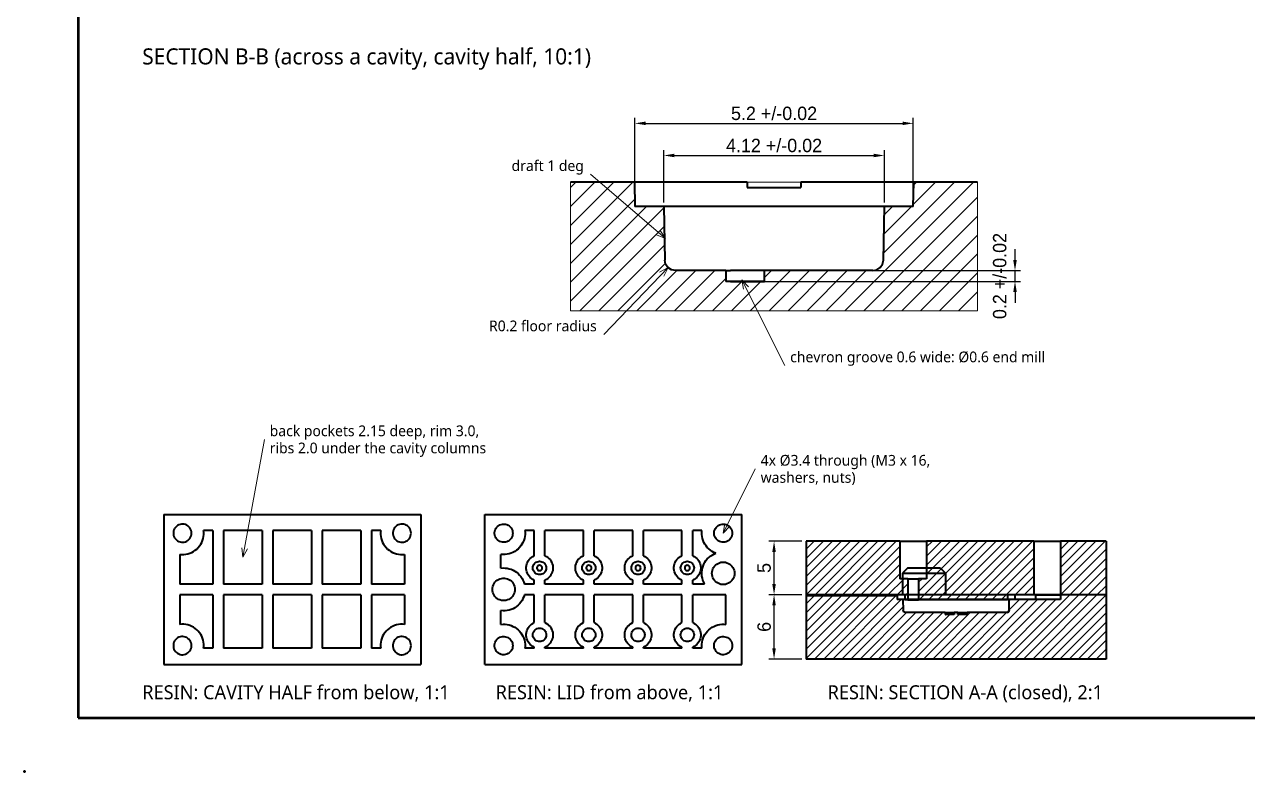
# Model space of a CAD drawing. Header units: millimetres. Extents: x 0 to 420, y 0 to 297.
# Drawn here: x 0 to 228.4, y 0 to 139.5 of the extents above; entities that cross this region are included whole.
import ezdxf

# ---------------------------------------------------------------- set-up
doc = ezdxf.new("R2010")
doc.units = ezdxf.units.MM
for name, color, linetype, lineweight in [('BORDER', 7, 'Continuous', 50), ('DIM', 5, 'Continuous', 13), ('HATCH', 8, 'Continuous', 9), ('TEXT', 7, 'Continuous', 18), ('VISIBLE', 7, 'Continuous', 35)]:
    doc.layers.add(name, color=color, linetype=linetype, lineweight=lineweight)
doc.styles.add('OpenSans', font='OpenSans-Regular.ttf')
doc.dimstyles.new('FK', dxfattribs={"dimtxt": 2.5, "dimasz": 2, "dimexe": 1, "dimexo": 0.8, "dimgap": 0.6, "dimtad": 1, "dimdec": 3, "dimlfac": 0.5, "dimdsep": 46, "dimcen": 2.5, "dimclrd": 5, "dimclre": 5, "dimclrt": 7, "dimazin": 3, "dimtfac": 1, "dimtmove": 0, "dimatfit": 3})
doc.dimstyles.new('FK10', dxfattribs={"dimtxt": 2.5, "dimasz": 2, "dimexe": 1, "dimexo": 0.8, "dimgap": 0.6, "dimtad": 1, "dimdec": 3, "dimlfac": 0.1, "dimdsep": 46, "dimcen": 2.5, "dimclrd": 5, "dimclre": 5, "dimclrt": 7, "dimazin": 3, "dimtfac": 1, "dimtmove": 0, "dimatfit": 3})

msp = doc.modelspace()

# ---------------------------------------------------------------- linework, layer by layer
at = {"layer": 'BORDER'}
msp.add_lwpolyline([(10, 10), (410, 10), (410, 287), (10, 287)], close=True, dxfattribs=at)
msp.add_point((0, 0), dxfattribs=at)
at = {"layer": 'DIM'}
for p, q in [((119.7, 99.5), (105.7, 111.5)), ((119.7, 99.5), (118.7406, 101.023)), ((119.7, 99.5), (118.0482, 100.2152)), ((120.1952, 94.0858), (108.1952, 81.5858)), ((120.1952, 94.0858), (118.6206, 93.2137)), ((120.1952, 94.0858), (119.3881, 92.4769)), ((134, 91.8), (142, 75.8)), ((134, 91.8), (134.2933, 90.024)), ((134, 91.8), (135.2448, 90.4998)), ((40.8, 40), (44.8, 62)), ((130.5, 44.5), (136.5, 56.5)), ((130.5, 44.5), (130.7933, 46.276)), ((130.5, 44.5), (131.7448, 45.8002)), ((40.8, 40), (40.5843, 41.787)), ((40.8, 40), (41.631, 41.5967))]:
    msp.add_line(p, q, dxfattribs=at)
at = {"layer": 'HATCH'}
for p, q in [((102, 98.4023), (113.5977, 110)), ((102, 101.9379), (110.0621, 110)), ((102, 105.4734), (106.5266, 110)), ((102, 109.0089), (102.9911, 110)), ((153.2373, 86), (177.2373, 110)), ((160.4472, 96.7454), (173.7017, 110)), ((166.0059, 105.8397), (170.1662, 110)), ((166.0687, 109.4381), (166.6307, 110)), ((102, 94.8668), (113.9766, 106.8433)), ((102, 91.3313), (116.1687, 105.5)), ((102, 87.7957), (119.4052, 105.2009)), ((156.7728, 86), (178, 107.2272)), ((160.51, 100.3438), (165.6662, 105.5)), ((160.5728, 103.9421), (162.1307, 105.5)), ((160.3084, 86), (178, 103.6916)), ((103.7398, 86), (119.4659, 101.7261)), ((107.2753, 86), (119.5265, 98.2512)), ((163.8439, 86), (178, 100.1561)), ((167.3794, 86), (178, 96.6206)), ((110.8109, 86), (119.73, 94.9191)), ((114.3464, 86), (121.8464, 93.5)), ((117.8819, 86), (125.3819, 93.5)), ((121.4175, 86), (128.9175, 93.5)), ((124.953, 86), (131, 92.047)), ((128.4885, 86), (133.9885, 91.5)), ((132.0241, 86), (137.5241, 91.5)), ((135.5596, 86), (143.0596, 93.5)), ((138.2426, 92.2186), (139.5241, 93.5)), ((139.0951, 86), (146.5951, 93.5)), ((142.6307, 86), (150.1307, 93.5)), ((146.1662, 86), (153.6662, 93.5)), ((149.7017, 86), (157.2017, 93.5)), ((170.915, 86), (178, 93.085)), ((174.4505, 86), (178, 89.5495)), ((177.986, 86), (178, 86.014)), ((146, 33.0014), (155.9986, 43)), ((146, 34.6985), (154.3015, 43)), ((146, 36.3955), (152.6045, 43)), ((146, 38.0926), (150.9074, 43)), ((146, 39.7897), (149.2103, 43)), ((146, 41.4867), (147.5133, 43)), ((147.6956, 33), (157.6956, 43)), ((149.3927, 33), (159.3927, 43)), ((151.0897, 33), (161.0897, 43)), ((152.7868, 33), (162.7868, 43)), ((154.4839, 33), (163.5, 42.0161)), ((167, 33.6368), (176.3632, 43)), ((167.1203, 32.06), (178.0603, 43)), ((168.5, 36.8338), (174.6662, 43)), ((168.5, 38.5309), (172.9691, 43)), ((168.5, 40.2279), (171.2721, 43)), ((168.5, 41.925), (169.575, 43)), ((168.8174, 32.06), (179.7574, 43)), ((170.5144, 32.06), (181.4544, 43)), ((172.2115, 32.06), (183.1515, 43)), ((173.9085, 32.06), (184.8485, 43)), ((175.6056, 32.06), (186.5456, 43)), ((177.3026, 32.06), (188.2426, 43)), ((178.9997, 32.06), (188.5, 41.5603)), ((193.5, 34.6809), (201.8191, 43)), ((193.5, 36.378), (200.122, 43)), ((193.5, 38.075), (198.425, 43)), ((193.5, 39.7721), (196.7279, 43)), ((193.5, 41.4691), (195.0309, 43)), ((193.5161, 33), (202, 41.4839)), ((156.1809, 33), (163.5, 40.3191)), ((180.6968, 32.06), (188.5, 39.8632)), ((195.2132, 33), (202, 39.7868)), ((157.878, 33), (163.5, 38.622)), ((159.575, 33), (163.5, 36.925)), ((182.3938, 32.06), (188.5, 38.1662)), ((196.9103, 33), (202, 38.0897)), ((161.2721, 33), (164.2721, 36)), ((162.9691, 33), (165, 35.0309)), ((167, 35.3338), (167.6662, 36)), ((185.0309, 33), (188.5, 36.4691)), ((186.7279, 33), (188.5, 34.7721)), ((198.6073, 33), (202, 36.3927)), ((200.3044, 33), (202, 34.6956)), ((146, 21.122), (157.678, 32.8)), ((146, 22.8191), (155.9809, 32.8)), ((146, 24.5161), (154.2839, 32.8)), ((146, 26.2132), (152.5868, 32.8)), ((146, 27.9103), (150.8897, 32.8)), ((146, 29.6073), (149.1927, 32.8)), ((146, 31.3044), (147.4956, 32.8)), ((147.575, 21), (159.375, 32.8)), ((149.2721, 21), (161.0721, 32.8)), ((150.9691, 21), (162.7691, 32.8)), ((152.6662, 21), (163.7662, 32.1)), ((164.4, 32.7338), (165, 33.3338)), ((176.425, 21), (187.525, 32.1)), ((178.122, 21), (189.222, 32.1)), ((179.8191, 21), (190.9191, 32.1)), ((181.5161, 21), (192.6161, 32.1)), ((183.2132, 21), (195.2132, 33)), ((183.8861, 30.1582), (185.8279, 32.1)), ((183.9163, 31.8854), (184.1309, 32.1)), ((184.9103, 21), (196.9103, 33)), ((186.6073, 21), (198.6073, 33)), ((188.3044, 21), (200.3044, 33)), ((188.425, 33), (188.5, 33.075)), ((190.0014, 21), (202, 32.9986)), ((193.5, 32.9839), (193.5161, 33)), ((154.3632, 21), (164.1037, 30.7405)), ((156.0603, 21), (164.7603, 29.7)), ((157.7574, 21), (166.4574, 29.7)), ((159.4544, 21), (168.1544, 29.7)), ((161.1515, 21), (169.8515, 29.7)), ((162.8485, 21), (171.5485, 29.7)), ((167.9397, 21), (176.6397, 29.7)), ((169.6368, 21), (178.3368, 29.7)), ((171.3338, 21), (180.0338, 29.7)), ((173.0309, 21), (181.7309, 29.7)), ((174.7279, 21), (183.4279, 29.7)), ((191.6985, 21), (202, 31.3015)), ((164.5456, 21), (172.8456, 29.3)), ((166.2426, 21), (174.5426, 29.3)), ((193.3955, 21), (202, 29.6045)), ((195.0926, 21), (202, 27.9074)), ((196.7897, 21), (202, 26.2103)), ((198.4867, 21), (202, 24.5133)), ((200.1838, 21), (202, 22.8162)), ((201.8808, 21), (202, 21.1192))]:
    msp.add_line(p, q, dxfattribs=at)
msp.add_lwpolyline([(102, 86), (178, 86), (178, 110), (102, 110)], close=True, dxfattribs=at)
at = {"layer": 'VISIBLE'}
for points in [[(113.9215, 110), (102, 110)], [(113.9215, 110), (114, 105.5)], [(134, 110), (131.7519, 110), (129.5321, 110), (127.3685, 110), (125.2882, 110), (123.3176, 110), (121.4812, 110), (119.8023, 110), (118.302, 110), (116.999, 110), (115.9099, 110), (115.0482, 110), (114.4249, 110), (114.0477, 110), (113.9215, 110)], [(135, 110), (134, 110)], [(135, 110), (135, 109)], [(146, 110), (145, 110)], [(145, 110), (145, 109)], [(166.0785, 110), (165.9523, 110), (165.5751, 110), (164.9518, 110), (164.0901, 110), (163.001, 110), (161.698, 110), (160.1977, 110), (158.5188, 110), (156.6824, 110), (154.7118, 110), (152.6315, 110), (150.4679, 110), (148.2481, 110), (146, 110)], [(166, 105.5), (166.0785, 110)], [(178, 110), (166.0785, 110)], [(135, 109), (145, 109)], [(119.4, 105.5), (114, 105.5)], [(119.4, 105.5), (119.5752, 95.4651)], [(134, 105.5), (132.3653, 105.5), (130.7512, 105.5), (129.1779, 105.5), (127.6653, 105.5), (126.2323, 105.5), (124.897, 105.5), (123.6762, 105.5), (122.5853, 105.5), (121.6378, 105.5), (120.8459, 105.5), (120.2193, 105.5), (119.7661, 105.5), (119.4918, 105.5), (119.4, 105.5)], [(146, 105.5), (134, 105.5)], [(160.6, 105.5), (160.5082, 105.5), (160.2339, 105.5), (159.7807, 105.5), (159.1541, 105.5), (158.3622, 105.5), (157.4147, 105.5), (156.3238, 105.5), (155.103, 105.5), (153.7677, 105.5), (152.3347, 105.5), (150.8221, 105.5), (149.2488, 105.5), (147.6347, 105.5), (146, 105.5)], [(160.4248, 95.4651), (160.6, 105.5)], [(166, 105.5), (160.6, 105.5)], [(121.5749, 93.5), (120.8176, 93.6489), (120.173, 94.0735), (119.7373, 94.7105), (119.5752, 95.4651)], [(158.4251, 93.5), (159.1824, 93.6489), (159.827, 94.0735), (160.2627, 94.7105), (160.4248, 95.4651)], [(131, 93.5), (121.5749, 93.5)], [(131, 93.5), (131, 91.5)], [(131, 93.5), (131.0047, 93.5), (131.0189, 93.5), (131.0424, 93.5), (131.0752, 93.5), (131.1172, 93.5), (131.1684, 93.5), (131.2284, 93.5), (131.2971, 93.5), (131.3743, 93.5), (131.4598, 93.5), (131.5533, 93.5), (131.6545, 93.5), (131.7631, 93.5), (131.8787, 93.5)], [(138.2426, 91.5), (131, 91.5)], [(138.2426, 93.5), (131.8787, 93.5)], [(131.8787, 91.5), (138.2426, 91.5)], [(158.4251, 93.5), (138.2426, 93.5)], [(138.2426, 91.5), (138.2426, 93.5)], [(26, 48), (26, 20)], [(26, 48), (74, 48)], [(74, 48), (74, 20)], [(86, 20), (86, 48)], [(86, 48), (134, 48)], [(134, 20), (134, 48)], [(31.2, 44.5), (31.1801, 44.7595), (31.1208, 45.0129), (31.0235, 45.2543), (30.8905, 45.478), (30.7249, 45.6788), (30.5306, 45.852), (30.3121, 45.9935), (30.0746, 46.0999), (29.8237, 46.1689), (29.5651, 46.1988), (29.305, 46.1888), (29.0495, 46.1392), (28.8046, 46.0513), (28.5759, 45.9269), (28.3689, 45.7691), (28.1885, 45.5816), (28.0387, 45.3687), (27.9232, 45.1355), (27.8447, 44.8874), (27.805, 44.6301), (27.805, 44.3699), (27.8447, 44.1126), (27.9232, 43.8645), (28.0387, 43.6313), (28.1885, 43.4184), (28.3689, 43.2309), (28.5759, 43.0731), (28.8046, 42.9487), (29.0495, 42.8608), (29.305, 42.8112), (29.5651, 42.8012), (29.8237, 42.8311), (30.0746, 42.9001), (30.3121, 43.0065), (30.5306, 43.148), (30.7249, 43.3212), (30.8905, 43.522), (31.0235, 43.7457), (31.1208, 43.9871), (31.1801, 44.2405), (31.2, 44.5)], [(72.2, 44.5), (72.1801, 44.7595), (72.1208, 45.0129), (72.0235, 45.2543), (71.8905, 45.478), (71.7249, 45.6788), (71.5306, 45.852), (71.3121, 45.9935), (71.0746, 46.0999), (70.8237, 46.1689), (70.5651, 46.1988), (70.305, 46.1888), (70.0495, 46.1392), (69.8046, 46.0513), (69.5759, 45.9269), (69.3689, 45.7691), (69.1885, 45.5816), (69.0387, 45.3687), (68.9232, 45.1355), (68.8447, 44.8874), (68.805, 44.6301), (68.805, 44.3699), (68.8447, 44.1126), (68.9232, 43.8645), (69.0387, 43.6313), (69.1885, 43.4184), (69.3689, 43.2309), (69.5759, 43.0731), (69.8046, 42.9487), (70.0495, 42.8608), (70.305, 42.8112), (70.5651, 42.8012), (70.8237, 42.8311), (71.0746, 42.9001), (71.3121, 43.0065), (71.5306, 43.148), (71.7249, 43.3212), (71.8905, 43.522), (72.0235, 43.7457), (72.1208, 43.9871), (72.1801, 44.2405), (72.2, 44.5)], [(91.2, 44.5), (91.1801, 44.2405), (91.1208, 43.9871), (91.0235, 43.7457), (90.8905, 43.522), (90.7249, 43.3212), (90.5306, 43.148), (90.3121, 43.0065), (90.0746, 42.9001), (89.8237, 42.8311), (89.5651, 42.8012), (89.305, 42.8112), (89.0495, 42.8608), (88.8046, 42.9487), (88.5759, 43.0731), (88.3689, 43.2309), (88.1885, 43.4184), (88.0387, 43.6313), (87.9232, 43.8645), (87.8447, 44.1126), (87.805, 44.3699), (87.805, 44.6301), (87.8447, 44.8874), (87.9232, 45.1355), (88.0387, 45.3687), (88.1885, 45.5816), (88.3689, 45.7691), (88.5759, 45.9269), (88.8046, 46.0513), (89.0495, 46.1392), (89.305, 46.1888), (89.5651, 46.1988), (89.8237, 46.1689), (90.0746, 46.0999), (90.3121, 45.9935), (90.5306, 45.852), (90.7249, 45.6788), (90.8905, 45.478), (91.0235, 45.2543), (91.1208, 45.0129), (91.1801, 44.7595), (91.2, 44.5)], [(132.2, 44.5), (132.1801, 44.2405), (132.1208, 43.9871), (132.0235, 43.7457), (131.8905, 43.522), (131.7249, 43.3212), (131.5306, 43.148), (131.3121, 43.0065), (131.0746, 42.9001), (130.8237, 42.8311), (130.5651, 42.8012), (130.305, 42.8112), (130.0495, 42.8608), (129.8046, 42.9487), (129.5759, 43.0731), (129.3689, 43.2309), (129.1885, 43.4184), (129.0387, 43.6313), (128.9232, 43.8645), (128.8447, 44.1126), (128.805, 44.3699), (128.805, 44.6301), (128.8447, 44.8874), (128.9232, 45.1355), (129.0387, 45.3687), (129.1885, 45.5816), (129.3689, 45.7691), (129.5759, 45.9269), (129.8046, 46.0513), (130.0495, 46.1392), (130.305, 46.1888), (130.5651, 46.1988), (130.8237, 46.1689), (131.0746, 46.0999), (131.3121, 45.9935), (131.5306, 45.852), (131.7249, 45.6788), (131.8905, 45.478), (132.0235, 45.2543), (132.1208, 45.0129), (132.1801, 44.7595), (132.2, 44.5)], [(29, 40.5314), (29.3822, 40.5017), (29.7654, 40.5088), (30.1462, 40.5525), (30.5211, 40.6325), (30.8866, 40.748), (31.2394, 40.898), (31.5762, 41.081), (31.8939, 41.2954), (32.1897, 41.5393), (32.4607, 41.8103), (32.7046, 42.1061), (32.919, 42.4238), (33.102, 42.7606), (33.252, 43.1134), (33.3675, 43.4789), (33.4475, 43.8538), (33.4912, 44.2346), (33.4983, 44.6178), (33.4686, 45)], [(35.2, 45), (33.4686, 45)], [(35.2, 45), (35.2, 35)], [(37.2, 45), (37.2, 35)], [(44.4, 45), (37.2, 45)], [(44.4, 45), (44.4, 35)], [(46.4, 45), (46.4, 35)], [(53.6, 45), (46.4, 45)], [(53.6, 45), (53.6, 35)], [(55.6, 45), (55.6, 35)], [(62.8, 45), (55.6, 45)], [(62.8, 45), (62.8, 35)], [(66.5314, 45), (64.8, 45)], [(64.8, 45), (64.8, 35)], [(66.5314, 45), (66.5017, 44.6178), (66.5088, 44.2346), (66.5525, 43.8538), (66.6325, 43.4789), (66.748, 43.1134), (66.898, 42.7606), (67.081, 42.4238), (67.2954, 42.1061), (67.5393, 41.8103), (67.8103, 41.5393), (68.1061, 41.2954), (68.4238, 41.081), (68.7606, 40.898), (69.1134, 40.748), (69.4789, 40.6325), (69.8538, 40.5525), (70.2346, 40.5088), (70.6178, 40.5017), (71, 40.5314)], [(93.4686, 45), (93.4983, 44.6178), (93.4912, 44.2346), (93.4475, 43.8538), (93.3675, 43.4789), (93.252, 43.1134), (93.102, 42.7606), (92.919, 42.4238), (92.7046, 42.1061), (92.4607, 41.8103), (92.1897, 41.5393), (91.8939, 41.2954), (91.5762, 41.081), (91.2394, 40.898), (90.8866, 40.748), (90.5211, 40.6325), (90.1462, 40.5525), (89.7654, 40.5088), (89.3822, 40.5017), (89, 40.5314)], [(95.2, 45), (93.4686, 45)], [(95.2, 40.2913), (95.2, 45)], [(104.4, 45), (97.2, 45)], [(97.2, 40.2913), (97.2, 45)], [(104.4, 40.2913), (104.4, 45)], [(113.6, 45), (106.4, 45)], [(106.4, 40.2913), (106.4, 45)], [(113.6, 40.2913), (113.6, 45)], [(122.8, 45), (115.6, 45)], [(115.6, 40.2913), (115.6, 45)], [(122.8, 40.2913), (122.8, 45)], [(126.5314, 45), (124.8, 45)], [(124.8, 40.2913), (124.8, 45)], [(129.1081, 40.75), (128.7559, 40.9003), (128.4197, 41.0835), (128.1025, 41.2981), (127.8073, 41.542), (127.5368, 41.813), (127.2935, 42.1087), (127.0795, 42.4262), (126.8969, 42.7628), (126.7473, 43.1153), (126.6321, 43.4805), (126.5524, 43.855), (126.5088, 44.2354), (126.5017, 44.6182), (126.5314, 45)], [(163.5, 43), (146, 43)], [(146, 43), (146, 33)], [(163.5, 43), (163.5, 36)], [(163.5, 43), (163.5627, 43), (163.7476, 43), (164.0454, 43), (164.4413, 43), (164.9153, 43), (165.4437, 43), (166, 43), (166.5563, 43), (167.0847, 43), (167.5587, 43), (167.9546, 43), (168.2524, 43), (168.4373, 43), (168.5, 43)], [(188.5, 43), (168.5, 43)], [(168.5, 43), (168.5, 36)], [(188.5, 43), (188.5627, 43), (188.7476, 43), (189.0454, 43), (189.4413, 43), (189.9153, 43), (190.4437, 43), (191, 43), (191.5563, 43), (192.0847, 43), (192.5587, 43), (192.9546, 43), (193.2524, 43), (193.4373, 43), (193.5, 43)], [(188.5, 43), (188.5, 33)], [(202, 43), (193.5, 43)], [(193.5, 43), (193.5, 33)], [(202, 43), (202, 33)], [(29, 40.5314), (29, 35)], [(71, 40.5314), (71, 35)], [(89, 37.9686), (89, 40.5314)], [(95.2, 35.7087), (94.9285, 35.8475), (94.676, 36.0183), (94.4461, 36.2185), (94.2423, 36.4453), (94.0676, 36.6951), (93.9246, 36.9644), (93.8154, 37.2491), (93.7418, 37.5449), (93.7047, 37.8476), (93.7047, 38.1524), (93.7418, 38.4551), (93.8154, 38.7509), (93.9246, 39.0356), (94.0676, 39.3049), (94.2423, 39.5547), (94.4461, 39.7815), (94.676, 39.9817), (94.9285, 40.1525), (95.2, 40.2913)], [(97.45, 38), (97.431, 37.7829), (97.3746, 37.5725), (97.2825, 37.375), (97.1576, 37.1965), (97.0035, 37.0424), (96.825, 36.9175), (96.6275, 36.8254), (96.4171, 36.769), (96.2, 36.75), (95.9829, 36.769), (95.7725, 36.8254), (95.575, 36.9175), (95.3965, 37.0424), (95.2424, 37.1965), (95.1175, 37.375), (95.0254, 37.5725), (94.969, 37.7829), (94.95, 38), (94.969, 38.2171), (95.0254, 38.4275), (95.1175, 38.625), (95.2424, 38.8035), (95.3965, 38.9576), (95.575, 39.0825), (95.7725, 39.1746), (95.9829, 39.231), (96.2, 39.25), (96.4171, 39.231), (96.6275, 39.1746), (96.825, 39.0825), (97.0035, 38.9576), (97.1576, 38.8035), (97.2825, 38.625), (97.3746, 38.4275), (97.431, 38.2171), (97.45, 38)], [(97.2, 40.2913), (97.4715, 40.1525), (97.724, 39.9817), (97.9539, 39.7815), (98.1577, 39.5547), (98.3324, 39.3049), (98.4754, 39.0356), (98.5846, 38.7509), (98.6582, 38.4551), (98.6953, 38.1524), (98.6953, 37.8476), (98.6582, 37.5449), (98.5846, 37.2491), (98.4754, 36.9644), (98.3324, 36.6951), (98.1577, 36.4453), (97.9539, 36.2185), (97.724, 36.0183), (97.4715, 35.8475), (97.2, 35.7087)], [(104.4, 35.7087), (104.1285, 35.8475), (103.876, 36.0183), (103.6461, 36.2185), (103.4423, 36.4453), (103.2676, 36.6951), (103.1246, 36.9644), (103.0154, 37.2491), (102.9418, 37.5449), (102.9047, 37.8476), (102.9047, 38.1524), (102.9418, 38.4551), (103.0154, 38.7509), (103.1246, 39.0356), (103.2676, 39.3049), (103.4423, 39.5547), (103.6461, 39.7815), (103.876, 39.9817), (104.1285, 40.1525), (104.4, 40.2913)], [(106.65, 38), (106.631, 37.7829), (106.5746, 37.5725), (106.4825, 37.375), (106.3576, 37.1965), (106.2035, 37.0424), (106.025, 36.9175), (105.8275, 36.8254), (105.6171, 36.769), (105.4, 36.75), (105.1829, 36.769), (104.9725, 36.8254), (104.775, 36.9175), (104.5965, 37.0424), (104.4424, 37.1965), (104.3175, 37.375), (104.2254, 37.5725), (104.169, 37.7829), (104.15, 38), (104.169, 38.2171), (104.2254, 38.4275), (104.3175, 38.625), (104.4424, 38.8035), (104.5965, 38.9576), (104.775, 39.0825), (104.9725, 39.1746), (105.1829, 39.231), (105.4, 39.25), (105.6171, 39.231), (105.8275, 39.1746), (106.025, 39.0825), (106.2035, 38.9576), (106.3576, 38.8035), (106.4825, 38.625), (106.5746, 38.4275), (106.631, 38.2171), (106.65, 38)], [(106.4, 40.2913), (106.6715, 40.1525), (106.924, 39.9817), (107.1539, 39.7815), (107.3577, 39.5547), (107.5324, 39.3049), (107.6754, 39.0356), (107.7846, 38.7509), (107.8582, 38.4551), (107.8953, 38.1524), (107.8953, 37.8476), (107.8582, 37.5449), (107.7846, 37.2491), (107.6754, 36.9644), (107.5324, 36.6951), (107.3577, 36.4453), (107.1539, 36.2185), (106.924, 36.0183), (106.6715, 35.8475), (106.4, 35.7087)], [(113.6, 35.7087), (113.3285, 35.8475), (113.076, 36.0183), (112.8461, 36.2185), (112.6423, 36.4453), (112.4676, 36.6951), (112.3246, 36.9644), (112.2154, 37.2491), (112.1418, 37.5449), (112.1047, 37.8476), (112.1047, 38.1524), (112.1418, 38.4551), (112.2154, 38.7509), (112.3246, 39.0356), (112.4676, 39.3049), (112.6423, 39.5547), (112.8461, 39.7815), (113.076, 39.9817), (113.3285, 40.1525), (113.6, 40.2913)], [(115.85, 38), (115.831, 37.7829), (115.7746, 37.5725), (115.6825, 37.375), (115.5576, 37.1965), (115.4035, 37.0424), (115.225, 36.9175), (115.0275, 36.8254), (114.8171, 36.769), (114.6, 36.75), (114.3829, 36.769), (114.1725, 36.8254), (113.975, 36.9175), (113.7965, 37.0424), (113.6424, 37.1965), (113.5175, 37.375), (113.4254, 37.5725), (113.369, 37.7829), (113.35, 38), (113.369, 38.2171), (113.4254, 38.4275), (113.5175, 38.625), (113.6424, 38.8035), (113.7965, 38.9576), (113.975, 39.0825), (114.1725, 39.1746), (114.3829, 39.231), (114.6, 39.25), (114.8171, 39.231), (115.0275, 39.1746), (115.225, 39.0825), (115.4035, 38.9576), (115.5576, 38.8035), (115.6825, 38.625), (115.7746, 38.4275), (115.831, 38.2171), (115.85, 38)], [(115.6, 40.2913), (115.8715, 40.1525), (116.124, 39.9817), (116.3539, 39.7815), (116.5577, 39.5547), (116.7324, 39.3049), (116.8754, 39.0356), (116.9846, 38.7509), (117.0582, 38.4551), (117.0953, 38.1524), (117.0953, 37.8476), (117.0582, 37.5449), (116.9846, 37.2491), (116.8754, 36.9644), (116.7324, 36.6951), (116.5577, 36.4453), (116.3539, 36.2185), (116.124, 36.0183), (115.8715, 35.8475), (115.6, 35.7087)], [(122.8, 35.7087), (122.5285, 35.8475), (122.276, 36.0183), (122.0461, 36.2185), (121.8423, 36.4453), (121.6676, 36.6951), (121.5246, 36.9644), (121.4154, 37.2491), (121.3418, 37.5449), (121.3047, 37.8476), (121.3047, 38.1524), (121.3418, 38.4551), (121.4154, 38.7509), (121.5246, 39.0356), (121.6676, 39.3049), (121.8423, 39.5547), (122.0461, 39.7815), (122.276, 39.9817), (122.5285, 40.1525), (122.8, 40.2913)], [(125.05, 38), (125.031, 37.7829), (124.9746, 37.5725), (124.8825, 37.375), (124.7576, 37.1965), (124.6035, 37.0424), (124.425, 36.9175), (124.2275, 36.8254), (124.0171, 36.769), (123.8, 36.75), (123.5829, 36.769), (123.3725, 36.8254), (123.175, 36.9175), (122.9965, 37.0424), (122.8424, 37.1965), (122.7175, 37.375), (122.6254, 37.5725), (122.569, 37.7829), (122.55, 38), (122.569, 38.2171), (122.6254, 38.4275), (122.7175, 38.625), (122.8424, 38.8035), (122.9965, 38.9576), (123.175, 39.0825), (123.3725, 39.1746), (123.5829, 39.231), (123.8, 39.25), (124.0171, 39.231), (124.2275, 39.1746), (124.425, 39.0825), (124.6035, 38.9576), (124.7576, 38.8035), (124.8825, 38.625), (124.9746, 38.4275), (125.031, 38.2171), (125.05, 38)], [(124.8, 40.2913), (125.0715, 40.1525), (125.324, 39.9817), (125.5539, 39.7815), (125.7577, 39.5547), (125.9324, 39.3049), (126.0754, 39.0356), (126.1846, 38.7509), (126.2582, 38.4551), (126.2953, 38.1524), (126.2953, 37.8476), (126.2582, 37.5449), (126.1846, 37.2491), (126.0754, 36.9644), (125.9324, 36.6951), (125.7577, 36.4453), (125.5539, 36.2185), (125.324, 36.0183), (125.0715, 35.8475), (124.8, 35.7087)], [(127.0359, 35), (126.8591, 35.3435), (126.7163, 35.7024), (126.6088, 36.0734), (126.5376, 36.4531), (126.5033, 36.8378), (126.5063, 37.2241), (126.5465, 37.6083), (126.6236, 37.9868), (126.7369, 38.3561), (126.8853, 38.7128), (127.0673, 39.0535), (127.2814, 39.375), (127.5255, 39.6744), (127.7974, 39.9489), (128.0944, 40.1958), (128.4139, 40.4129), (128.7528, 40.5982), (129.1081, 40.75)], [(132.6, 37), (132.5804, 36.7141), (132.5221, 36.4334), (132.4261, 36.1634), (132.2943, 35.9089), (132.129, 35.6747), (131.9334, 35.4652), (131.711, 35.2844), (131.4661, 35.1354), (131.2032, 35.0213), (130.9273, 34.9439), (130.6433, 34.9049), (130.3567, 34.9049), (130.0727, 34.9439), (129.7968, 35.0213), (129.5339, 35.1354), (129.289, 35.2844), (129.0666, 35.4652), (128.871, 35.6747), (128.7057, 35.9089), (128.5739, 36.1634), (128.4779, 36.4334), (128.4196, 36.7141), (128.4, 37), (128.4196, 37.2859), (128.4779, 37.5666), (128.5739, 37.8366), (128.7057, 38.0911), (128.871, 38.3253), (129.0666, 38.5348), (129.289, 38.7156), (129.5339, 38.8646), (129.7968, 38.9787), (130.0727, 39.0561), (130.3567, 39.0951), (130.6433, 39.0951), (130.9273, 39.0561), (131.2032, 38.9787), (131.4661, 38.8646), (131.711, 38.7156), (131.9334, 38.5348), (132.129, 38.3253), (132.2943, 38.0911), (132.4261, 37.8366), (132.5221, 37.5666), (132.5804, 37.2859), (132.6, 37)], [(89, 37.9686), (89.3836, 37.9983), (89.7683, 37.991), (90.1505, 37.9467), (90.5267, 37.866), (90.8934, 37.7494), (91.2472, 37.5982), (91.5849, 37.4137), (91.9032, 37.1976), (92.1993, 36.9519), (92.4705, 36.6789), (92.7141, 36.3811), (92.928, 36.0612), (93.1102, 35.7223), (93.259, 35.3675), (93.373, 35)], [(96.7, 38), (96.6815, 38.1349), (96.6272, 38.2598), (96.5413, 38.3654), (96.43, 38.4439), (96.3017, 38.4895), (96.1659, 38.4988), (96.0326, 38.4711), (95.9117, 38.4085), (95.8121, 38.3155), (95.7414, 38.1992), (95.7047, 38.0681), (95.7047, 37.9319), (95.7414, 37.8008), (95.8121, 37.6845), (95.9117, 37.5915), (96.0326, 37.5289), (96.1659, 37.5012), (96.3017, 37.5105), (96.43, 37.5561), (96.5413, 37.6346), (96.6272, 37.7402), (96.6815, 37.8651), (96.7, 38)], [(105.9, 38), (105.8815, 38.1349), (105.8272, 38.2598), (105.7413, 38.3654), (105.63, 38.4439), (105.5017, 38.4895), (105.3659, 38.4988), (105.2326, 38.4711), (105.1117, 38.4085), (105.0121, 38.3155), (104.9414, 38.1992), (104.9047, 38.0681), (104.9047, 37.9319), (104.9414, 37.8008), (105.0121, 37.6845), (105.1117, 37.5915), (105.2326, 37.5289), (105.3659, 37.5012), (105.5017, 37.5105), (105.63, 37.5561), (105.7413, 37.6346), (105.8272, 37.7402), (105.8815, 37.8651), (105.9, 38)], [(115.1, 38), (115.0815, 38.1349), (115.0272, 38.2598), (114.9413, 38.3654), (114.83, 38.4439), (114.7017, 38.4895), (114.5659, 38.4988), (114.4326, 38.4711), (114.3117, 38.4085), (114.2121, 38.3155), (114.1414, 38.1992), (114.1047, 38.0681), (114.1047, 37.9319), (114.1414, 37.8008), (114.2121, 37.6845), (114.3117, 37.5915), (114.4326, 37.5289), (114.5659, 37.5012), (114.7017, 37.5105), (114.83, 37.5561), (114.9413, 37.6346), (115.0272, 37.7402), (115.0815, 37.8651), (115.1, 38)], [(124.3, 38), (124.2815, 38.1349), (124.2272, 38.2598), (124.1413, 38.3654), (124.03, 38.4439), (123.9017, 38.4895), (123.7659, 38.4988), (123.6326, 38.4711), (123.5117, 38.4085), (123.4121, 38.3155), (123.3414, 38.1992), (123.3047, 38.0681), (123.3047, 37.9319), (123.3414, 37.8008), (123.4121, 37.6845), (123.5117, 37.5915), (123.6326, 37.5289), (123.7659, 37.5012), (123.9017, 37.5105), (124.03, 37.5561), (124.1413, 37.6346), (124.2272, 37.7402), (124.2815, 37.8651), (124.3, 38)], [(165, 38), (164, 37)], [(164, 37), (164.1003, 37), (164.3961, 37), (164.8727, 37), (165.506, 37), (166.2645, 37), (167.1099, 37), (168, 37), (168.8901, 37), (169.7355, 37), (170.494, 37), (171.1273, 37), (171.6039, 37), (171.8997, 37), (172, 37)], [(164, 37), (164, 33)], [(165, 38), (165.0752, 38), (165.2971, 38), (165.6545, 38), (166.1295, 38), (166.6983, 38), (167.3324, 38), (168, 38), (168.6676, 38), (169.3017, 38), (169.8705, 38), (170.3455, 38), (170.7029, 38), (170.9248, 38), (171, 38)], [(171, 38), (172, 37)], [(172, 37), (172, 33)], [(35.2, 35), (29, 35)], [(44.4, 35), (37.2, 35)], [(53.6, 35), (46.4, 35)], [(62.8, 35), (55.6, 35)], [(71, 35), (64.8, 35)], [(91.6, 34), (91.5804, 33.7141), (91.5221, 33.4334), (91.4261, 33.1634), (91.2943, 32.9089), (91.129, 32.6747), (90.9334, 32.4652), (90.711, 32.2844), (90.4661, 32.1354), (90.2032, 32.0213), (89.9273, 31.9439), (89.6433, 31.9049), (89.3567, 31.9049), (89.0727, 31.9439), (88.7968, 32.0213), (88.5339, 32.1354), (88.289, 32.2844), (88.0666, 32.4652), (87.871, 32.6747), (87.7057, 32.9089), (87.5739, 33.1634), (87.4779, 33.4334), (87.4196, 33.7141), (87.4, 34), (87.4196, 34.2859), (87.4779, 34.5666), (87.5739, 34.8366), (87.7057, 35.0911), (87.871, 35.3253), (88.0666, 35.5348), (88.289, 35.7156), (88.5339, 35.8646), (88.7968, 35.9787), (89.0727, 36.0561), (89.3567, 36.0951), (89.6433, 36.0951), (89.9273, 36.0561), (90.2032, 35.9787), (90.4661, 35.8646), (90.711, 35.7156), (90.9334, 35.5348), (91.129, 35.3253), (91.2943, 35.0911), (91.4261, 34.8366), (91.5221, 34.5666), (91.5804, 34.2859), (91.6, 34)], [(95.2, 35), (93.373, 35)], [(95.2, 35), (95.2, 35.7087)], [(97.2, 35), (97.2, 35.7087)], [(104.4, 35), (97.2, 35)], [(104.4, 35), (104.4, 35.7087)], [(106.4, 35), (106.4, 35.7087)], [(113.6, 35), (106.4, 35)], [(113.6, 35), (113.6, 35.7087)], [(115.6, 35), (115.6, 35.7087)], [(122.8, 35), (115.6, 35)], [(122.8, 35), (122.8, 35.7087)], [(124.8, 35), (124.8, 35.7087)], [(127.0359, 35), (124.8, 35)], [(165, 36), (163.5, 36)], [(165, 36), (165, 32.06)], [(165, 36), (165.0251, 36), (165.099, 36), (165.2182, 36), (165.3765, 36), (165.5661, 36), (165.7775, 36), (166, 36), (166.2225, 36), (166.4339, 36), (166.6235, 36), (166.7818, 36), (166.901, 36), (166.9749, 36), (167, 36)], [(168.5, 36), (167, 36)], [(167, 36), (167, 32.06)], [(35.2, 33), (29, 33)], [(29, 33), (29, 27.4686)], [(35.2, 33), (35.2, 23)], [(37.2, 33), (37.2, 23)], [(44.4, 33), (37.2, 33)], [(44.4, 33), (44.4, 23)], [(46.4, 33), (46.4, 23)], [(53.6, 33), (46.4, 33)], [(53.6, 33), (53.6, 23)], [(55.6, 33), (55.6, 23)], [(62.8, 33), (55.6, 33)], [(62.8, 33), (62.8, 23)], [(71, 33), (64.8, 33)], [(64.8, 33), (64.8, 23)], [(71, 33), (71, 27.4686)], [(93.373, 33), (93.259, 32.6325), (93.1102, 32.2777), (92.928, 31.9388), (92.7141, 31.6189), (92.4705, 31.3211), (92.1993, 31.0481), (91.9032, 30.8024), (91.5849, 30.5863), (91.2472, 30.4018), (90.8934, 30.2506), (90.5267, 30.134), (90.1505, 30.0533), (89.7683, 30.009), (89.3836, 30.0017), (89, 30.0314)], [(95.2, 33), (93.373, 33)], [(95.2, 27.7913), (95.2, 33)], [(104.4, 33), (97.2, 33)], [(97.2, 27.7913), (97.2, 33)], [(104.4, 27.7913), (104.4, 33)], [(113.6, 33), (106.4, 33)], [(106.4, 27.7913), (106.4, 33)], [(113.6, 27.7913), (113.6, 33)], [(122.8, 33), (115.6, 33)], [(115.6, 27.7913), (115.6, 33)], [(122.8, 27.7913), (122.8, 33)], [(131, 33), (124.8, 33)], [(124.8, 27.7913), (124.8, 33)], [(131, 27.4686), (131, 33)], [(162.9843, 33), (146, 33)], [(146, 33), (146, 32.8)], [(164.4, 33), (146, 33)], [(162.9878, 32.8), (146, 32.8)], [(146, 32.8), (146, 21)], [(167, 33), (166.5504, 33), (166.1064, 33), (165.6737, 33), (165.2576, 33), (164.8635, 33), (164.4962, 33), (164.1605, 33), (163.8604, 33), (163.5998, 33), (163.382, 33), (163.2096, 33), (163.085, 33), (163.0095, 33), (162.9843, 33)], [(162.9843, 33), (162.9878, 32.8)], [(162.9878, 32.8), (163, 32.1)], [(164.08, 32.1), (163, 32.1)], [(164.4, 33), (164.3191, 33), (164.2437, 33), (164.1739, 33), (164.1098, 33), (164.0515, 33), (163.9992, 33), (163.9528, 33), (163.9124, 33), (163.8782, 33), (163.8501, 33), (163.8282, 33), (163.8125, 33), (163.8031, 33), (163.8, 33)], [(164.08, 32.1), (164.115, 30.093)], [(167, 32.1), (166.6731, 32.1), (166.3502, 32.1), (166.0356, 32.1), (165.7331, 32.1), (165.4465, 32.1), (165.1794, 32.1), (164.9352, 32.1), (164.7171, 32.1), (164.5276, 32.1), (164.3692, 32.1), (164.2439, 32.1), (164.1532, 32.1), (164.0984, 32.1), (164.08, 32.1)], [(164.4, 33), (164.4, 32.06)], [(165, 32.06), (164.4, 32.06)], [(165, 32.06), (165.0251, 32.06), (165.099, 32.06), (165.2182, 32.06), (165.3765, 32.06), (165.5661, 32.06), (165.7775, 32.06), (166, 32.06), (166.2225, 32.06), (166.4339, 32.06), (166.6235, 32.06), (166.7818, 32.06), (166.901, 32.06), (166.9749, 32.06), (167, 32.06)], [(181, 33), (167, 33)], [(181, 32.1), (167, 32.1)], [(183.6, 32.06), (167, 32.06)], [(185.0157, 33), (184.9905, 33), (184.915, 33), (184.7904, 33), (184.618, 33), (184.4002, 33), (184.1396, 33), (183.8395, 33), (183.5038, 33), (183.1365, 33), (182.7424, 33), (182.3263, 33), (181.8936, 33), (181.4496, 33), (181, 33)], [(183.92, 32.1), (183.9016, 32.1), (183.8468, 32.1), (183.7561, 32.1), (183.6308, 32.1), (183.4724, 32.1), (183.2829, 32.1), (183.0648, 32.1), (182.8206, 32.1), (182.5535, 32.1), (182.2669, 32.1), (181.9644, 32.1), (181.6498, 32.1), (181.3269, 32.1), (181, 32.1)], [(183.6, 33), (183.6, 32.06)], [(188.5, 33), (183.6, 33)], [(183.885, 30.093), (183.92, 32.1)], [(193.5, 32.1), (183.92, 32.1)], [(185, 32.1), (185.0157, 33)], [(188.8068, 33), (185.0157, 33)], [(193.5, 33), (193.4373, 33), (193.2524, 33), (192.9546, 33), (192.5587, 33), (192.0847, 33), (191.5563, 33), (191, 33), (190.4437, 33), (189.9153, 33), (189.4413, 33), (189.0454, 33), (188.7476, 33), (188.5627, 33), (188.5, 33)], [(188.8068, 33), (189.0708, 33), (189.4031, 33), (189.7922, 33), (190.2241, 33), (190.6835, 33), (191.1541, 33), (191.6193, 33), (192.0625, 33), (192.468, 33), (192.8214, 33), (193.1102, 33), (193.3242, 33), (193.4557, 33), (193.5, 33)], [(188.8068, 33), (188.8068, 32.1)], [(202, 33), (193.5, 33)], [(193.5, 33), (193.5, 32.1)], [(202, 33), (193.5, 33)], [(202, 33), (202, 21)], [(89, 27.4686), (89, 30.0314)], [(164.515, 29.7), (164.3635, 29.7298), (164.2346, 29.8147), (164.1475, 29.9421), (164.115, 30.093)], [(171.9515, 29.7), (164.515, 29.7)], [(171.9515, 29.7), (171.9515, 29.3)], [(171.9515, 29.7), (171.957, 29.7), (171.9625, 29.7), (171.9679, 29.7), (171.9733, 29.7), (171.9786, 29.7), (171.9839, 29.7), (171.9891, 29.7), (171.9943, 29.7), (171.9994, 29.7), (172.0045, 29.7), (172.0095, 29.7), (172.0145, 29.7), (172.0194, 29.7), (172.0243, 29.7)], [(172.0243, 29.7), (173.6485, 29.7)], [(174.3515, 29.7), (173.6485, 29.7)], [(173.6485, 29.7), (173.6485, 29.3)], [(174.3515, 29.3), (174.3515, 29.7)], [(174.3515, 29.7), (175.9757, 29.7)], [(175.9757, 29.7), (175.9806, 29.7), (175.9855, 29.7), (175.9905, 29.7), (175.9955, 29.7), (176.0006, 29.7), (176.0057, 29.7), (176.0109, 29.7), (176.0161, 29.7), (176.0214, 29.7), (176.0267, 29.7), (176.0321, 29.7), (176.0375, 29.7), (176.043, 29.7), (176.0485, 29.7)], [(183.485, 29.7), (176.0485, 29.7)], [(176.0485, 29.3), (176.0485, 29.7)], [(183.485, 29.7), (183.6365, 29.7298), (183.7654, 29.8147), (183.8525, 29.9421), (183.885, 30.093)], [(183.885, 30.093), (183.8525, 29.9421), (183.7654, 29.8147), (183.6365, 29.7298), (183.485, 29.7)], [(183.885, 30.093), (183.8525, 29.9421), (183.7654, 29.8147), (183.6365, 29.7298), (183.485, 29.7)], [(33.4686, 23), (33.4983, 23.3822), (33.4912, 23.7654), (33.4475, 24.1462), (33.3675, 24.5211), (33.252, 24.8866), (33.102, 25.2394), (32.919, 25.5762), (32.7046, 25.8939), (32.4607, 26.1897), (32.1897, 26.4607), (31.8939, 26.7046), (31.5762, 26.919), (31.2394, 27.102), (30.8866, 27.252), (30.5211, 27.3675), (30.1462, 27.4475), (29.7654, 27.4912), (29.3822, 27.4983), (29, 27.4686)], [(71, 27.4686), (70.6178, 27.4983), (70.2346, 27.4912), (69.8538, 27.4475), (69.4789, 27.3675), (69.1134, 27.252), (68.7606, 27.102), (68.4238, 26.919), (68.1061, 26.7046), (67.8103, 26.4607), (67.5393, 26.1897), (67.2954, 25.8939), (67.081, 25.5762), (66.898, 25.2394), (66.748, 24.8866), (66.6325, 24.5211), (66.5525, 24.1462), (66.5088, 23.7654), (66.5017, 23.3822), (66.5314, 23)], [(89, 27.4686), (89.3822, 27.4983), (89.7654, 27.4912), (90.1462, 27.4475), (90.5211, 27.3675), (90.8866, 27.252), (91.2394, 27.102), (91.5762, 26.919), (91.8939, 26.7046), (92.1897, 26.4607), (92.4607, 26.1897), (92.7046, 25.8939), (92.919, 25.5762), (93.102, 25.2394), (93.252, 24.8866), (93.3675, 24.5211), (93.4475, 24.1462), (93.4912, 23.7654), (93.4983, 23.3822), (93.4686, 23)], [(95.2, 23.2087), (94.9285, 23.3475), (94.676, 23.5183), (94.4461, 23.7185), (94.2423, 23.9453), (94.0676, 24.1951), (93.9246, 24.4644), (93.8154, 24.7491), (93.7418, 25.0449), (93.7047, 25.3476), (93.7047, 25.6524), (93.7418, 25.9551), (93.8154, 26.2509), (93.9246, 26.5356), (94.0676, 26.8049), (94.2423, 27.0547), (94.4461, 27.2815), (94.676, 27.4817), (94.9285, 27.6525), (95.2, 27.7913)], [(97.2, 27.7913), (97.4715, 27.6525), (97.724, 27.4817), (97.9539, 27.2815), (98.1577, 27.0547), (98.3324, 26.8049), (98.4754, 26.5356), (98.5846, 26.2509), (98.6582, 25.9551), (98.6953, 25.6524), (98.6953, 25.3476), (98.6582, 25.0449), (98.5846, 24.7491), (98.4754, 24.4644), (98.3324, 24.1951), (98.1577, 23.9453), (97.9539, 23.7185), (97.724, 23.5183), (97.4715, 23.3475), (97.2, 23.2087)], [(104.4, 23.2087), (104.1285, 23.3475), (103.876, 23.5183), (103.6461, 23.7185), (103.4423, 23.9453), (103.2676, 24.1951), (103.1246, 24.4644), (103.0154, 24.7491), (102.9418, 25.0449), (102.9047, 25.3476), (102.9047, 25.6524), (102.9418, 25.9551), (103.0154, 26.2509), (103.1246, 26.5356), (103.2676, 26.8049), (103.4423, 27.0547), (103.6461, 27.2815), (103.876, 27.4817), (104.1285, 27.6525), (104.4, 27.7913)], [(106.4, 27.7913), (106.6715, 27.6525), (106.924, 27.4817), (107.1539, 27.2815), (107.3577, 27.0547), (107.5324, 26.8049), (107.6754, 26.5356), (107.7846, 26.2509), (107.8582, 25.9551), (107.8953, 25.6524), (107.8953, 25.3476), (107.8582, 25.0449), (107.7846, 24.7491), (107.6754, 24.4644), (107.5324, 24.1951), (107.3577, 23.9453), (107.1539, 23.7185), (106.924, 23.5183), (106.6715, 23.3475), (106.4, 23.2087)], [(113.6, 23.2087), (113.3285, 23.3475), (113.076, 23.5183), (112.8461, 23.7185), (112.6423, 23.9453), (112.4676, 24.1951), (112.3246, 24.4644), (112.2154, 24.7491), (112.1418, 25.0449), (112.1047, 25.3476), (112.1047, 25.6524), (112.1418, 25.9551), (112.2154, 26.2509), (112.3246, 26.5356), (112.4676, 26.8049), (112.6423, 27.0547), (112.8461, 27.2815), (113.076, 27.4817), (113.3285, 27.6525), (113.6, 27.7913)], [(115.6, 27.7913), (115.8715, 27.6525), (116.124, 27.4817), (116.3539, 27.2815), (116.5577, 27.0547), (116.7324, 26.8049), (116.8754, 26.5356), (116.9846, 26.2509), (117.0582, 25.9551), (117.0953, 25.6524), (117.0953, 25.3476), (117.0582, 25.0449), (116.9846, 24.7491), (116.8754, 24.4644), (116.7324, 24.1951), (116.5577, 23.9453), (116.3539, 23.7185), (116.124, 23.5183), (115.8715, 23.3475), (115.6, 23.2087)], [(122.8, 23.2087), (122.5285, 23.3475), (122.276, 23.5183), (122.0461, 23.7185), (121.8423, 23.9453), (121.6676, 24.1951), (121.5246, 24.4644), (121.4154, 24.7491), (121.3418, 25.0449), (121.3047, 25.3476), (121.3047, 25.6524), (121.3418, 25.9551), (121.4154, 26.2509), (121.5246, 26.5356), (121.6676, 26.8049), (121.8423, 27.0547), (122.0461, 27.2815), (122.276, 27.4817), (122.5285, 27.6525), (122.8, 27.7913)], [(124.8, 27.7913), (125.0715, 27.6525), (125.324, 27.4817), (125.5539, 27.2815), (125.7577, 27.0547), (125.9324, 26.8049), (126.0754, 26.5356), (126.1846, 26.2509), (126.2582, 25.9551), (126.2953, 25.6524), (126.2953, 25.3476), (126.2582, 25.0449), (126.1846, 24.7491), (126.0754, 24.4644), (125.9324, 24.1951), (125.7577, 23.9453), (125.5539, 23.7185), (125.324, 23.5183), (125.0715, 23.3475), (124.8, 23.2087)], [(126.5314, 23), (126.5017, 23.3822), (126.5088, 23.7654), (126.5525, 24.1462), (126.6325, 24.5211), (126.748, 24.8866), (126.898, 25.2394), (127.081, 25.5762), (127.2954, 25.8939), (127.5393, 26.1897), (127.8103, 26.4607), (128.1061, 26.7046), (128.4238, 26.919), (128.7606, 27.102), (129.1134, 27.252), (129.4789, 27.3675), (129.8538, 27.4475), (130.2346, 27.4912), (130.6178, 27.4983), (131, 27.4686)], [(173.6485, 29.3), (171.9515, 29.3)], [(171.9515, 29.3), (171.957, 29.3), (171.9625, 29.3), (171.9679, 29.3), (171.9733, 29.3), (171.9786, 29.3), (171.9839, 29.3), (171.9891, 29.3), (171.9943, 29.3), (171.9994, 29.3), (172.0045, 29.3), (172.0095, 29.3), (172.0145, 29.3), (172.0194, 29.3), (172.0243, 29.3)], [(176.0485, 29.3), (174.3515, 29.3)], [(175.9757, 29.3), (175.9806, 29.3), (175.9855, 29.3), (175.9905, 29.3), (175.9955, 29.3), (176.0006, 29.3), (176.0057, 29.3), (176.0109, 29.3), (176.0161, 29.3), (176.0214, 29.3), (176.0267, 29.3), (176.0321, 29.3), (176.0375, 29.3), (176.043, 29.3), (176.0485, 29.3)], [(31.2, 23.5), (31.1801, 23.7595), (31.1208, 24.0129), (31.0235, 24.2543), (30.8905, 24.478), (30.7249, 24.6788), (30.5306, 24.852), (30.3121, 24.9935), (30.0746, 25.0999), (29.8237, 25.1689), (29.5651, 25.1988), (29.305, 25.1888), (29.0495, 25.1392), (28.8046, 25.0513), (28.5759, 24.9269), (28.3689, 24.7691), (28.1885, 24.5816), (28.0387, 24.3687), (27.9232, 24.1355), (27.8447, 23.8874), (27.805, 23.6301), (27.805, 23.3699), (27.8447, 23.1126), (27.9232, 22.8645), (28.0387, 22.6313), (28.1885, 22.4184), (28.3689, 22.2309), (28.5759, 22.0731), (28.8046, 21.9487), (29.0495, 21.8608), (29.305, 21.8112), (29.5651, 21.8012), (29.8237, 21.8311), (30.0746, 21.9001), (30.3121, 22.0065), (30.5306, 22.148), (30.7249, 22.3212), (30.8905, 22.522), (31.0235, 22.7457), (31.1208, 22.9871), (31.1801, 23.2405), (31.2, 23.5)], [(72.2, 23.5), (72.1801, 23.7595), (72.1208, 24.0129), (72.0235, 24.2543), (71.8905, 24.478), (71.7249, 24.6788), (71.5306, 24.852), (71.3121, 24.9935), (71.0746, 25.0999), (70.8237, 25.1689), (70.5651, 25.1988), (70.305, 25.1888), (70.0495, 25.1392), (69.8046, 25.0513), (69.5759, 24.9269), (69.3689, 24.7691), (69.1885, 24.5816), (69.0387, 24.3687), (68.9232, 24.1355), (68.8447, 23.8874), (68.805, 23.6301), (68.805, 23.3699), (68.8447, 23.1126), (68.9232, 22.8645), (69.0387, 22.6313), (69.1885, 22.4184), (69.3689, 22.2309), (69.5759, 22.0731), (69.8046, 21.9487), (70.0495, 21.8608), (70.305, 21.8112), (70.5651, 21.8012), (70.8237, 21.8311), (71.0746, 21.9001), (71.3121, 22.0065), (71.5306, 22.148), (71.7249, 22.3212), (71.8905, 22.522), (72.0235, 22.7457), (72.1208, 22.9871), (72.1801, 23.2405), (72.2, 23.5)], [(91.2, 23.5), (91.1801, 23.2405), (91.1208, 22.9871), (91.0235, 22.7457), (90.8905, 22.522), (90.7249, 22.3212), (90.5306, 22.148), (90.3121, 22.0065), (90.0746, 21.9001), (89.8237, 21.8311), (89.5651, 21.8012), (89.305, 21.8112), (89.0495, 21.8608), (88.8046, 21.9487), (88.5759, 22.0731), (88.3689, 22.2309), (88.1885, 22.4184), (88.0387, 22.6313), (87.9232, 22.8645), (87.8447, 23.1126), (87.805, 23.3699), (87.805, 23.6301), (87.8447, 23.8874), (87.9232, 24.1355), (88.0387, 24.3687), (88.1885, 24.5816), (88.3689, 24.7691), (88.5759, 24.9269), (88.8046, 25.0513), (89.0495, 25.1392), (89.305, 25.1888), (89.5651, 25.1988), (89.8237, 25.1689), (90.0746, 25.0999), (90.3121, 24.9935), (90.5306, 24.852), (90.7249, 24.6788), (90.8905, 24.478), (91.0235, 24.2543), (91.1208, 24.0129), (91.1801, 23.7595), (91.2, 23.5)], [(97.45, 25.5), (97.431, 25.2829), (97.3746, 25.0725), (97.2825, 24.875), (97.1576, 24.6965), (97.0035, 24.5424), (96.825, 24.4175), (96.6275, 24.3254), (96.4171, 24.269), (96.2, 24.25), (95.9829, 24.269), (95.7725, 24.3254), (95.575, 24.4175), (95.3965, 24.5424), (95.2424, 24.6965), (95.1175, 24.875), (95.0254, 25.0725), (94.969, 25.2829), (94.95, 25.5), (94.969, 25.7171), (95.0254, 25.9275), (95.1175, 26.125), (95.2424, 26.3035), (95.3965, 26.4576), (95.575, 26.5825), (95.7725, 26.6746), (95.9829, 26.731), (96.2, 26.75), (96.4171, 26.731), (96.6275, 26.6746), (96.825, 26.5825), (97.0035, 26.4576), (97.1576, 26.3035), (97.2825, 26.125), (97.3746, 25.9275), (97.431, 25.7171), (97.45, 25.5)], [(106.65, 25.5), (106.631, 25.2829), (106.5746, 25.0725), (106.4825, 24.875), (106.3576, 24.6965), (106.2035, 24.5424), (106.025, 24.4175), (105.8275, 24.3254), (105.6171, 24.269), (105.4, 24.25), (105.1829, 24.269), (104.9725, 24.3254), (104.775, 24.4175), (104.5965, 24.5424), (104.4424, 24.6965), (104.3175, 24.875), (104.2254, 25.0725), (104.169, 25.2829), (104.15, 25.5), (104.169, 25.7171), (104.2254, 25.9275), (104.3175, 26.125), (104.4424, 26.3035), (104.5965, 26.4576), (104.775, 26.5825), (104.9725, 26.6746), (105.1829, 26.731), (105.4, 26.75), (105.6171, 26.731), (105.8275, 26.6746), (106.025, 26.5825), (106.2035, 26.4576), (106.3576, 26.3035), (106.4825, 26.125), (106.5746, 25.9275), (106.631, 25.7171), (106.65, 25.5)], [(115.85, 25.5), (115.831, 25.2829), (115.7746, 25.0725), (115.6825, 24.875), (115.5576, 24.6965), (115.4035, 24.5424), (115.225, 24.4175), (115.0275, 24.3254), (114.8171, 24.269), (114.6, 24.25), (114.3829, 24.269), (114.1725, 24.3254), (113.975, 24.4175), (113.7965, 24.5424), (113.6424, 24.6965), (113.5175, 24.875), (113.4254, 25.0725), (113.369, 25.2829), (113.35, 25.5), (113.369, 25.7171), (113.4254, 25.9275), (113.5175, 26.125), (113.6424, 26.3035), (113.7965, 26.4576), (113.975, 26.5825), (114.1725, 26.6746), (114.3829, 26.731), (114.6, 26.75), (114.8171, 26.731), (115.0275, 26.6746), (115.225, 26.5825), (115.4035, 26.4576), (115.5576, 26.3035), (115.6825, 26.125), (115.7746, 25.9275), (115.831, 25.7171), (115.85, 25.5)], [(125.05, 25.5), (125.031, 25.2829), (124.9746, 25.0725), (124.8825, 24.875), (124.7576, 24.6965), (124.6035, 24.5424), (124.425, 24.4175), (124.2275, 24.3254), (124.0171, 24.269), (123.8, 24.25), (123.5829, 24.269), (123.3725, 24.3254), (123.175, 24.4175), (122.9965, 24.5424), (122.8424, 24.6965), (122.7175, 24.875), (122.6254, 25.0725), (122.569, 25.2829), (122.55, 25.5), (122.569, 25.7171), (122.6254, 25.9275), (122.7175, 26.125), (122.8424, 26.3035), (122.9965, 26.4576), (123.175, 26.5825), (123.3725, 26.6746), (123.5829, 26.731), (123.8, 26.75), (124.0171, 26.731), (124.2275, 26.6746), (124.425, 26.5825), (124.6035, 26.4576), (124.7576, 26.3035), (124.8825, 26.125), (124.9746, 25.9275), (125.031, 25.7171), (125.05, 25.5)], [(132.2, 23.5), (132.1801, 23.2405), (132.1208, 22.9871), (132.0235, 22.7457), (131.8905, 22.522), (131.7249, 22.3212), (131.5306, 22.148), (131.3121, 22.0065), (131.0746, 21.9001), (130.8237, 21.8311), (130.5651, 21.8012), (130.305, 21.8112), (130.0495, 21.8608), (129.8046, 21.9487), (129.5759, 22.0731), (129.3689, 22.2309), (129.1885, 22.4184), (129.0387, 22.6313), (128.9232, 22.8645), (128.8447, 23.1126), (128.805, 23.3699), (128.805, 23.6301), (128.8447, 23.8874), (128.9232, 24.1355), (129.0387, 24.3687), (129.1885, 24.5816), (129.3689, 24.7691), (129.5759, 24.9269), (129.8046, 25.0513), (130.0495, 25.1392), (130.305, 25.1888), (130.5651, 25.1988), (130.8237, 25.1689), (131.0746, 25.0999), (131.3121, 24.9935), (131.5306, 24.852), (131.7249, 24.6788), (131.8905, 24.478), (132.0235, 24.2543), (132.1208, 24.0129), (132.1801, 23.7595), (132.2, 23.5)], [(35.2, 23), (33.4686, 23)], [(44.4, 23), (37.2, 23)], [(53.6, 23), (46.4, 23)], [(62.8, 23), (55.6, 23)], [(66.5314, 23), (64.8, 23)], [(95.2, 23), (93.4686, 23)], [(95.2, 23), (95.2, 23.2087)], [(97.2, 23), (97.2, 23.2087)], [(104.4, 23), (97.2, 23)], [(104.4, 23), (104.4, 23.2087)], [(106.4, 23), (106.4, 23.2087)], [(113.6, 23), (106.4, 23)], [(113.6, 23), (113.6, 23.2087)], [(115.6, 23), (115.6, 23.2087)], [(122.8, 23), (115.6, 23)], [(122.8, 23), (122.8, 23.2087)], [(124.8, 23), (124.8, 23.2087)], [(126.5314, 23), (124.8, 23)], [(202, 21), (146, 21)], [(26, 20), (74, 20)], [(86, 20), (134, 20)]]:
    msp.add_lwpolyline(points, dxfattribs=at)

# ---------------------------------------------------------------- texts
at = {"layer": 'TEXT', "style": 'OpenSans'}
for s, height, p in [('SECTION B-B (across a cavity, cavity half, 10:1)', 3, (22, 132)), ('draft 1 deg', 2, (90.98, 112.1)), ('R0.2 floor radius', 2, (86.7719, 82.1858)), ('chevron groove 0.6 wide: Ø0.6 end mill', 2, (143, 76.4)), ('back pockets 2.15 deep, rim 3.0,', 2, (45.8, 62.6)), ('ribs 2.0 under the cavity columns', 2, (45.8, 59.4)), ('4x Ø3.4 through (M3 x 16,', 2, (137.5, 57.1)), ('washers, nuts)', 2, (137.5, 53.9)), ('RESIN: CAVITY HALF from below, 1:1', 2.6, (22, 13.5)), ('RESIN: LID from above, 1:1', 2.6, (88, 13.5)), ('RESIN: SECTION A-A (closed), 2:1', 2.6, (150, 13.5))]:
    msp.add_text(s, height=height, dxfattribs=at).set_placement(p)

# ---------------------------------------------------------------- dimensions: what is measured, and where the dimension line sits
at = {"layer": 'DIM'}
for base, p1, p2 in [((114, 121), (114, 105.6), (166, 105.6)), ((119.4, 115), (119.4, 105.4), (160.6, 105.4))]:
    msp.add_linear_dim(base=base, p1=p1, p2=p2, text='<> +/-0.02', dimstyle='FK10', dxfattribs=at).render()
msp.add_linear_dim(base=(185, 91.5), p1=(134.5, 91.5), p2=(155, 93.5), angle=90, text='<> +/-0.02', dimstyle='FK10', dxfattribs=at).render()
for base, p1, p2 in [((140, 33), (146, 33), (146, 43)), ((140, 21), (146, 21), (146, 33))]:
    msp.add_linear_dim(base=base, p1=p1, p2=p2, angle=90, dimstyle='FK', dxfattribs=at).render()

doc.saveas('drawing.dxf')
